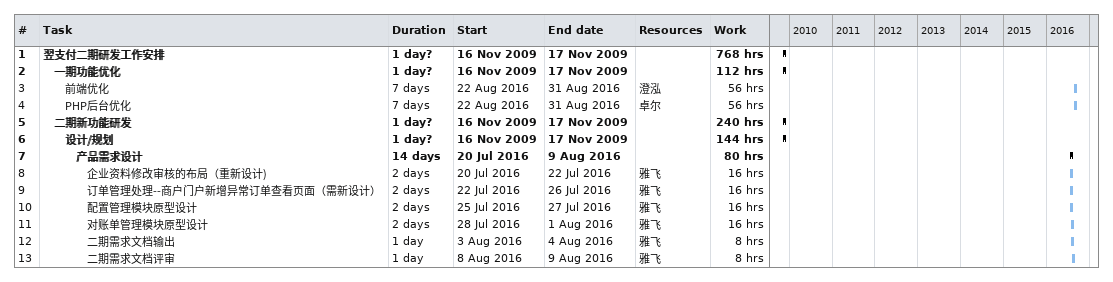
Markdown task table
| ID | Level | Task | Duration | Start | Finish | Resources | Work (h) |
|---|---|---|---|---|---|---|---|
| 1 | 1 | **翌支付二期研发工作安排** | 1d? | 2009-11-16 | 2009-11-17 |  | 768 |
| 2 | 2 | **一期功能优化** | 1d? | 2009-11-16 | 2009-11-17 |  | 112 |
| 3 | 3 | 前端优化 | 7d | 2016-08-22 | 2016-08-31 | 澄泓 | 56 |
| 4 | 3 | PHP后台优化 | 7d | 2016-08-22 | 2016-08-31 | 卓尔 | 56 |
| 5 | 2 | **二期新功能研发** | 1d? | 2009-11-16 | 2009-11-17 |  | 240 |
| 6 | 3 | **设计/规划** | 1d? | 2009-11-16 | 2009-11-17 |  | 144 |
| 7 | 4 | **产品需求设计** | 14d | 2016-07-20 | 2016-08-09 |  | 80 |
| 8 | 5 | 企业资料修改审核的布局（重新设计) | 2d | 2016-07-20 | 2016-07-22 | 雅飞 | 16 |
| 9 | 5 | 订单管理处理--商户门户新增异常订单查看页面（需新设计） | 2d | 2016-07-22 | 2016-07-26 | 雅飞 | 16 |
| 10 | 5 | 配置管理模块原型设计 | 2d | 2016-07-25 | 2016-07-27 | 雅飞 | 16 |
| 11 | 5 | 对账单管理模块原型设计 | 2d | 2016-07-28 | 2016-08-01 | 雅飞 | 16 |
| 12 | 5 | 二期需求文档输出 | 1d | 2016-08-03 | 2016-08-04 | 雅飞 | 8 |
| 13 | 5 | 二期需求文档评审 | 1d | 2016-08-08 | 2016-08-09 | 雅飞 | 8 |
